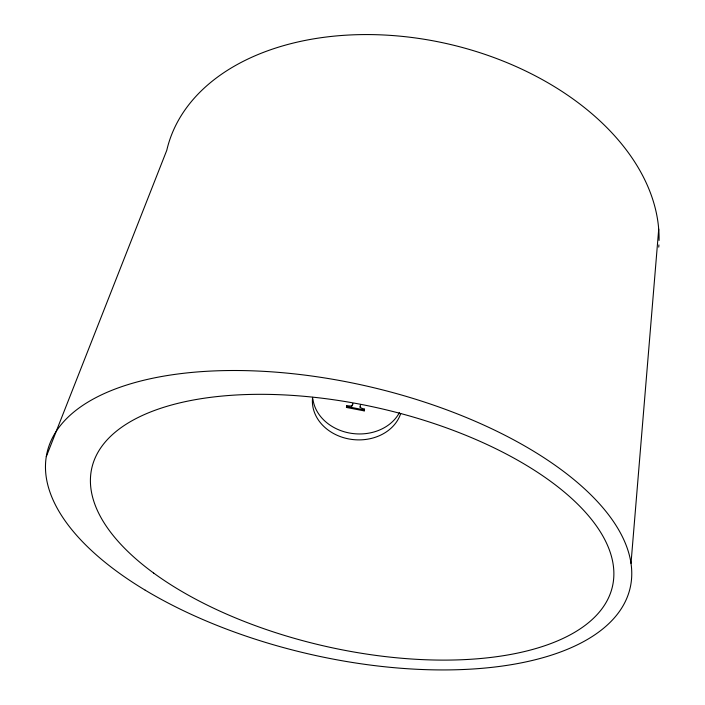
<?xml version="1.0" encoding="UTF-8"?>
<svg xmlns="http://www.w3.org/2000/svg" width="705" height="705" viewBox="0 0 705 705"><rect width="100%" height="100%" fill="white"/><g stroke="black" fill="none" stroke-linecap="round" stroke-linejoin="round"><path stroke-width="1.06" d="M631.01 563.339L658.708 229.16M352.861 403.516L352.288 405.163L350.773 406.054L346.684 405.692L346.419 407.437L364.212 410.883L364.494 409.147L361.031 408.001L360.158 406.609M346.604 406.67L346.684 405.692M364.212 410.883L364.494 409.147M360.061 407.587L360.414 404.943M352.773 404.494L351.575 406.688M46.292 456.628L166.777 150.315A251.209 167.235 13.1 0 1 431.83 40.582A251.209 167.235 13.1 0 1 659.06 240.431M346.499 406.459L364.309 409.913M658.893 244.908A251.209 167.235 13.1 0 1 658.752 247.129M399.444 412.575A45.331 37.471 5.5 0 1 350.984 433.284A45.331 37.471 5.5 0 1 312.879 398.854M400.696 413.597A45.014 37.339 5.4 0 1 349.081 438.995A45.014 37.339 5.4 0 1 312.615 397.32M145.221 590.191A299.29 137.034 13.1 0 0 626.102 599.867A299.29 137.034 13.1 0 0 244.538 370.61A299.29 137.034 13.1 0 0 145.221 590.191M153.69 573.086A266.957 122.035 12.8 0 0 599.171 612.266A266.957 122.035 12.8 0 0 303.688 396.272A266.957 122.035 12.8 0 0 153.69 573.086"/></g></svg>
